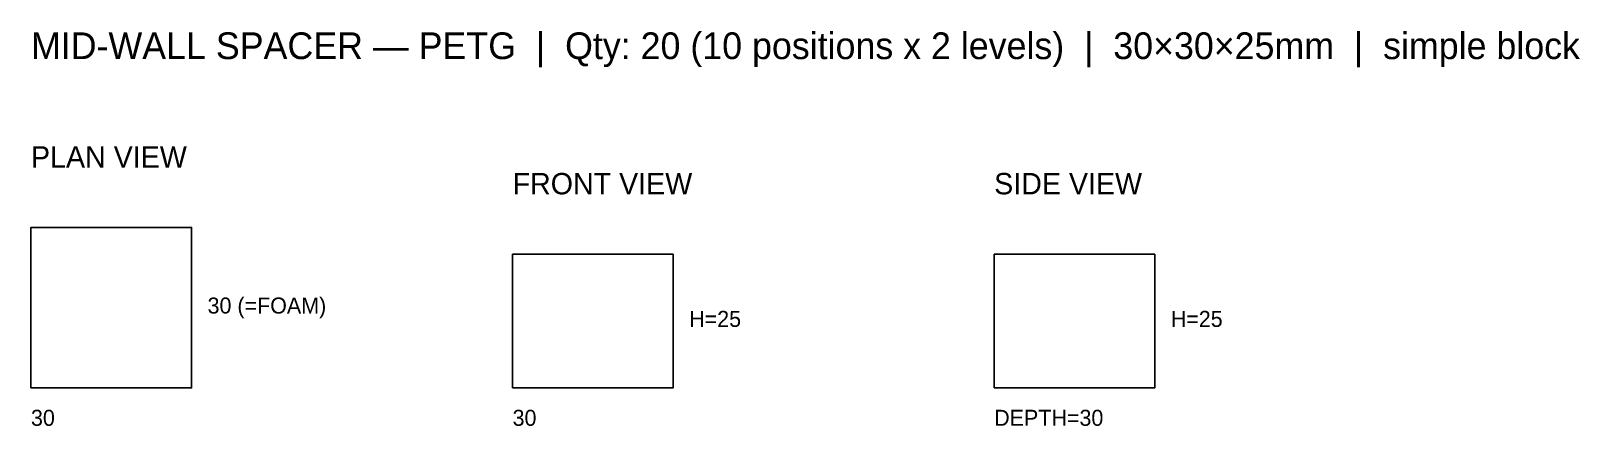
# Model space of a CAD drawing. Header units: metres. Extents: x 0 to 289, y -7 to 67.
import ezdxf
from ezdxf.enums import TextEntityAlignment as Align

# ---------------------------------------------------------------- set-up
doc = ezdxf.new("R2010")
doc.units = ezdxf.units.M
for name, color, linetype in [('ANNOTATIONS', 7, 'Continuous'), ('DIMENSIONS', 7, 'Continuous'), ('SPACERS', 6, 'Continuous')]:
    doc.layers.add(name, color=color, linetype=linetype)

msp = doc.modelspace()

# ---------------------------------------------------------------- linework, layer by layer
at = {"layer": 'SPACERS'}
for points in [[(0, 0), (30, 0), (30, 30), (0, 30), (0, 0)], [(90, 0), (120, 0), (120, 25), (90, 25), (90, 0)], [(180, 0), (210, 0), (210, 25), (180, 25), (180, 0)]]:
    msp.add_lwpolyline(points, dxfattribs=at)

# ---------------------------------------------------------------- texts
at = {"layer": 'ANNOTATIONS'}
for s, height, p in [('MID-WALL SPACER — PETG  |  Qty: 20 (10 positions x 2 levels)  |  30×30×25mm  |  simple block', 5, (0, 60)), ('PLAN VIEW', 4, (0, 40)), ('FRONT VIEW', 4, (90, 35)), ('SIDE VIEW', 4, (180, 35))]:
    msp.add_text(s, height=height, dxfattribs=at).set_placement(p, align=Align.BOTTOM_LEFT)
at = {"layer": 'DIMENSIONS'}
for s, p in [('30 (=FOAM)', (33, 13)), ('H=25', (123, 10.5)), ('H=25', (213, 10.5)), ('30', (0, -8)), ('30', (90, -8)), ('DEPTH=30', (180, -8))]:
    msp.add_text(s, height=3, dxfattribs=at).set_placement(p, align=Align.BOTTOM_LEFT)

doc.saveas('drawing.dxf')
